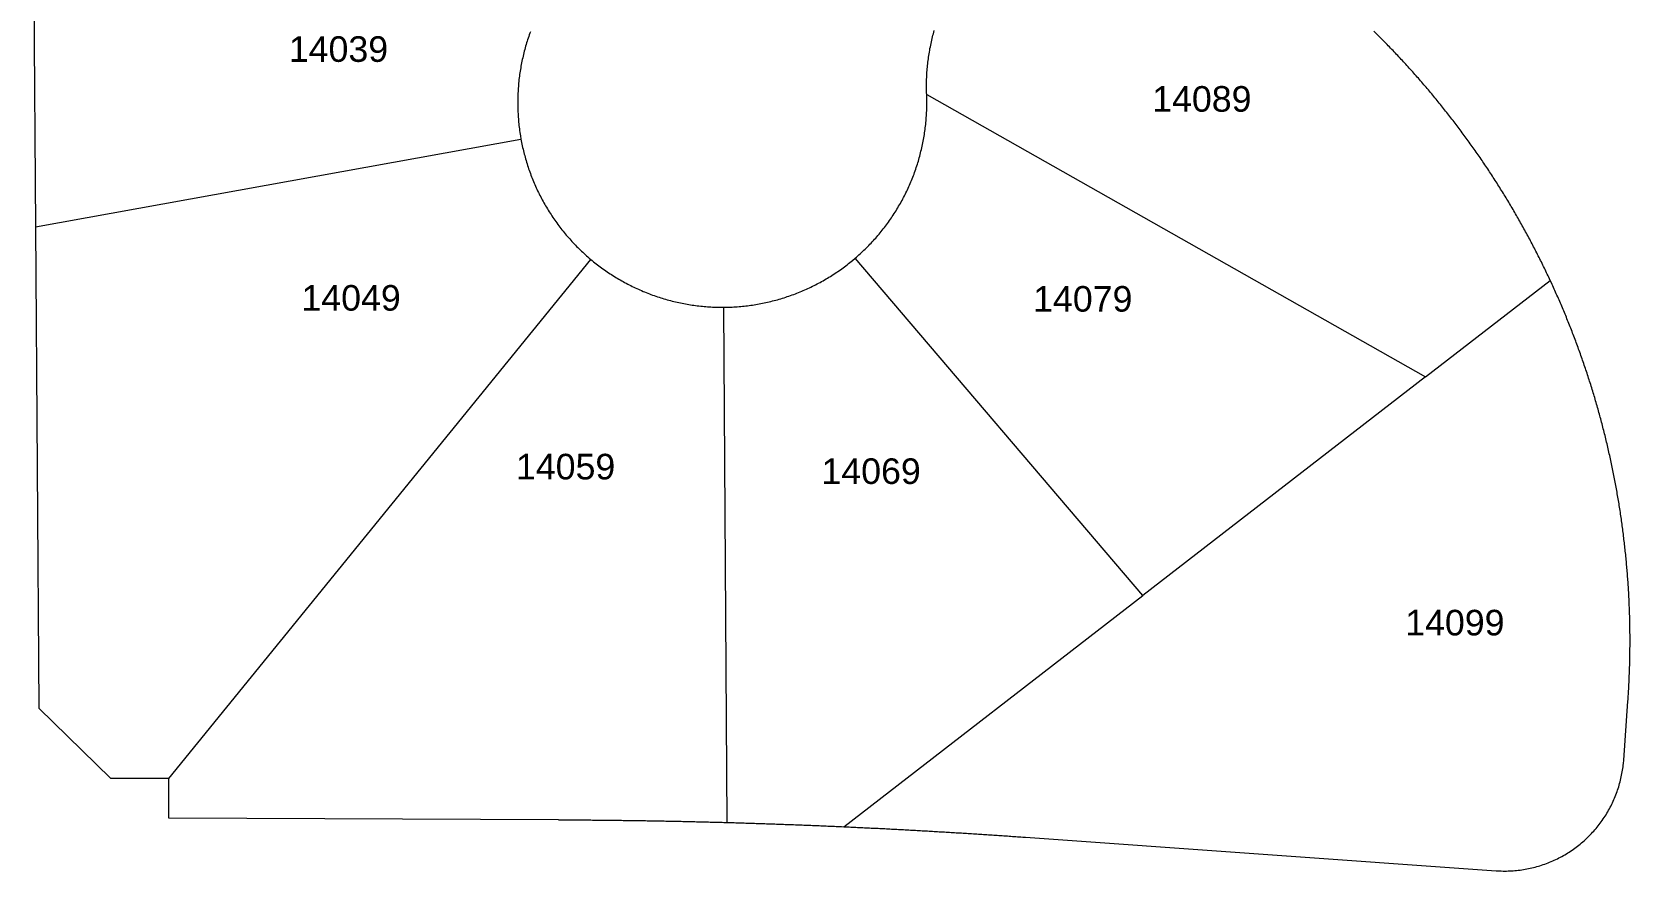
# Model space of a CAD drawing. Header units: feet. Extents: x 865220 to 2866543, y -2240498 to 973965.
# Drawn here: x 2862347.2 to 2862815.8, y 966167 to 966413 of the extents above; entities that cross this region are included whole.
import ezdxf
from ezdxf.enums import TextEntityAlignment as Align

# ---------------------------------------------------------------- set-up
doc = ezdxf.new("R2010")
doc.units = ezdxf.units.FT
doc.header["$LTSCALE"] = 0.015
doc.header["$MEASUREMENT"] = 0
doc.layers.add('Dakota County Addresses', color=7, linetype='Continuous')
doc.layers.add('Dakota County Parcels', color=7, linetype='Continuous')
doc.styles.add('Dimensions 100', font='arial.ttf')

# ---------------------------------------------------------------- blocks, each defined once
blk = doc.blocks.new('ACMAP_ANN_TEMPLATE_Dakota County Addresses')
at = {"layer": 'Dakota County Addresses', "style": 'Dimensions 100'}
blk.add_attdef('DakotaCountyAddress', text='', height=50, dxfattribs=at).set_placement((0, 0), align=Align.CENTER)

msp = doc.modelspace()

# ---------------------------------------------------------------- linework, layer by layer
at = {"layer": 'Dakota County Parcels', "lineweight": 5, "ltscale": 100}
for p, q in [((2862347.15, 966508.38), (2862348.2, 966355.88)), ((2862609.54, 966394.67), (2862755.85, 966311.9)), ((2862348.2, 966355.88), (2862490.56, 966381.6)), ((2862348.2, 966355.88), (2862349.17, 966214.74)), ((2862387.26, 966194.09), (2862511.06, 966346.29)), ((2862672.89, 966247.74), (2862588.53, 966346.63)), ((2862755.85, 966311.9), (2862792.4, 966340.16)), ((2862551.04, 966181.24), (2862550.01, 966332.28)), ((2862755.85, 966311.9), (2862672.89, 966247.74)), ((2862585.28, 966179.99), (2862672.89, 966247.74)), ((2862370.31, 966194.16), (2862349.17, 966214.74)), ((2862813.94, 966199.51), (2862815.17, 966216.82)), ((2862387.26, 966194.09), (2862370.31, 966194.16)), ((2862387.34, 966182.46), (2862387.26, 966194.09)), ((2862501.57, 966182.03), (2862387.34, 966182.46)), ((2862638.55, 966176.9), (2862776.55, 966167.09))]:
    msp.add_line(p, q, dxfattribs=at)
for points in [[(2862493.33, 966413.08), (2862493.15, 966412.61), (2862492.99, 966412.14), (2862492.82, 966411.67), (2862492.66, 966411.2), (2862492.51, 966410.72), (2862492.36, 966410.25), (2862492.21, 966409.77), (2862492.06, 966409.29), (2862491.92, 966408.81), (2862491.79, 966408.33), (2862491.66, 966407.85), (2862491.53, 966407.36), (2862491.4, 966406.88), (2862491.29, 966406.39), (2862491.17, 966405.91), (2862491.06, 966405.42), (2862490.95, 966404.93), (2862490.85, 966404.44), (2862490.75, 966403.95), (2862490.65, 966403.46), (2862490.56, 966402.97), (2862490.47, 966402.48), (2862490.39, 966401.98), (2862490.31, 966401.49), (2862490.24, 966401), (2862490.17, 966400.5), (2862490.1, 966400.01), (2862490.04, 966399.51), (2862489.98, 966399.01), (2862489.93, 966398.52), (2862489.88, 966398.02), (2862489.83, 966397.52), (2862489.79, 966397.02), (2862489.75, 966396.52), (2862489.72, 966396.03), (2862489.69, 966395.53), (2862489.66, 966395.03), (2862489.64, 966394.53), (2862489.63, 966394.03), (2862489.61, 966393.53), (2862489.6, 966393.03), (2862489.6, 966392.53), (2862489.6, 966392.03), (2862489.6, 966391.53), (2862489.61, 966391.03), (2862489.62, 966390.53), (2862489.64, 966390.03), (2862489.66, 966389.53), (2862489.69, 966389.03), (2862489.72, 966388.53), (2862489.75, 966388.03), (2862489.79, 966387.53), (2862489.83, 966387.04), (2862489.87, 966386.54), (2862489.92, 966386.04), (2862489.98, 966385.54), (2862490.04, 966385.05), (2862490.1, 966384.55), (2862490.16, 966384.06), (2862490.24, 966383.56), (2862490.31, 966383.07), (2862490.39, 966382.57), (2862490.56, 966381.6)], [(2862609.54, 966394.67), (2862609.52, 966395.17), (2862609.51, 966395.67), (2862609.5, 966396.17), (2862609.49, 966396.67), (2862609.49, 966397.17), (2862609.49, 966397.67), (2862609.5, 966398.17), (2862609.51, 966398.67), (2862609.53, 966399.17), (2862609.55, 966399.67), (2862609.57, 966400.17), (2862609.6, 966400.67), (2862609.63, 966401.17), (2862609.67, 966401.67), (2862609.71, 966402.16), (2862609.75, 966402.66), (2862609.8, 966403.16), (2862609.85, 966403.66), (2862609.91, 966404.15), (2862609.97, 966404.65), (2862610.04, 966405.15), (2862610.11, 966405.64), (2862610.18, 966406.14), (2862610.26, 966406.63), (2862610.34, 966407.12), (2862610.42, 966407.61), (2862610.51, 966408.11), (2862610.61, 966408.6), (2862610.71, 966409.09), (2862610.81, 966409.58), (2862610.91, 966410.07), (2862611.02, 966410.55), (2862611.14, 966411.04), (2862611.26, 966411.53), (2862611.38, 966412.01), (2862611.51, 966412.49), (2862611.64, 966412.98), (2862611.77, 966413.46)], [(2862792.4, 966340.16), (2862792.18, 966340.61), (2862791.97, 966341.06), (2862791.76, 966341.52), (2862791.54, 966341.97), (2862791.33, 966342.42), (2862791.11, 966342.87), (2862790.9, 966343.32), (2862790.68, 966343.77), (2862790.46, 966344.22), (2862790.24, 966344.67), (2862790.02, 966345.12), (2862789.8, 966345.57), (2862789.57, 966346.01), (2862789.35, 966346.46), (2862789.13, 966346.91), (2862788.9, 966347.35), (2862788.67, 966347.8), (2862788.45, 966348.25), (2862788.22, 966348.69), (2862787.99, 966349.14), (2862787.76, 966349.58), (2862787.53, 966350.02), (2862787.3, 966350.47), (2862787.07, 966350.91), (2862786.83, 966351.35), (2862786.6, 966351.79), (2862786.37, 966352.23), (2862786.13, 966352.68), (2862785.89, 966353.12), (2862785.66, 966353.56), (2862785.42, 966353.99), (2862785.18, 966354.43), (2862784.94, 966354.87), (2862784.7, 966355.31), (2862784.45, 966355.75), (2862784.21, 966356.18), (2862783.97, 966356.62), (2862783.72, 966357.06), (2862783.48, 966357.49), (2862783.23, 966357.93), (2862782.98, 966358.36), (2862782.74, 966358.8), (2862782.49, 966359.23), (2862782.24, 966359.66), (2862781.99, 966360.1), (2862781.74, 966360.53), (2862781.48, 966360.96), (2862781.23, 966361.39), (2862780.98, 966361.82), (2862780.72, 966362.25), (2862780.46, 966362.68), (2862780.21, 966363.11), (2862779.95, 966363.54), (2862779.69, 966363.97), (2862779.43, 966364.39), (2862779.17, 966364.82), (2862778.91, 966365.25), (2862778.65, 966365.67), (2862778.39, 966366.1), (2862778.12, 966366.52), (2862777.86, 966366.95), (2862777.59, 966367.37), (2862777.33, 966367.79), (2862777.06, 966368.22), (2862776.79, 966368.64), (2862776.52, 966369.06), (2862776.26, 966369.48), (2862775.98, 966369.9), (2862775.71, 966370.32), (2862775.44, 966370.74), (2862775.17, 966371.16), (2862774.9, 966371.58), (2862774.62, 966372), (2862774.35, 966372.41), (2862774.07, 966372.83), (2862773.79, 966373.25), (2862773.51, 966373.66), (2862773.24, 966374.08), (2862772.96, 966374.49), (2862772.68, 966374.91), (2862772.39, 966375.32), (2862772.11, 966375.73), (2862771.83, 966376.15), (2862771.55, 966376.56), (2862771.26, 966376.97), (2862770.98, 966377.38), (2862770.69, 966377.79), (2862770.4, 966378.2), (2862770.12, 966378.61), (2862769.83, 966379.02), (2862769.54, 966379.42), (2862769.25, 966379.83), (2862768.96, 966380.24), (2862768.67, 966380.64), (2862768.37, 966381.05), (2862768.08, 966381.45), (2862767.79, 966381.86), (2862767.49, 966382.26), (2862767.19, 966382.66), (2862766.9, 966383.07), (2862766.6, 966383.47), (2862766.3, 966383.87), (2862766, 966384.27), (2862765.7, 966384.67), (2862765.4, 966385.07), (2862765.1, 966385.47), (2862764.8, 966385.87), (2862764.5, 966386.26), (2862764.19, 966386.66), (2862763.89, 966387.06), (2862763.58, 966387.45), (2862763.28, 966387.85), (2862762.97, 966388.24), (2862762.66, 966388.64), (2862762.35, 966389.03), (2862762.04, 966389.42), (2862761.73, 966389.82), (2862761.42, 966390.21), (2862761.11, 966390.6), (2862760.8, 966390.99), (2862760.48, 966391.38), (2862760.17, 966391.77), (2862759.86, 966392.16), (2862759.54, 966392.54), (2862759.22, 966392.93), (2862758.91, 966393.32), (2862758.59, 966393.7), (2862758.27, 966394.09), (2862757.95, 966394.47), (2862757.63, 966394.86), (2862757.31, 966395.24), (2862756.99, 966395.62), (2862756.66, 966396), (2862756.34, 966396.39), (2862756.02, 966396.77), (2862755.69, 966397.15), (2862755.37, 966397.53), (2862755.04, 966397.9), (2862754.71, 966398.28), (2862754.39, 966398.66), (2862754.06, 966399.04), (2862753.73, 966399.41), (2862753.4, 966399.79), (2862753.07, 966400.16), (2862752.74, 966400.54), (2862752.4, 966400.91), (2862752.07, 966401.28), (2862751.74, 966401.66), (2862751.4, 966402.03), (2862751.07, 966402.4), (2862750.73, 966402.77), (2862750.39, 966403.14), (2862750.06, 966403.51), (2862749.72, 966403.87), (2862749.38, 966404.24), (2862749.04, 966404.61), (2862748.7, 966404.97), (2862748.36, 966405.34), (2862748.01, 966405.7), (2862747.67, 966406.07), (2862747.33, 966406.43), (2862746.98, 966406.79), (2862746.64, 966407.16), (2862746.29, 966407.52), (2862745.95, 966407.88), (2862745.6, 966408.24), (2862745.25, 966408.6), (2862744.9, 966408.96), (2862744.56, 966409.31), (2862744.21, 966409.67), (2862743.86, 966410.03), (2862743.5, 966410.38), (2862743.15, 966410.74), (2862742.8, 966411.09), (2862742.45, 966411.45), (2862742.09, 966411.8), (2862741.74, 966412.15), (2862741.38, 966412.5), (2862741.02, 966412.85), (2862740.67, 966413.2)], [(2862588.53, 966346.63), (2862588.91, 966346.95), (2862589.28, 966347.28), (2862589.66, 966347.62), (2862590.03, 966347.95), (2862590.4, 966348.29), (2862590.76, 966348.63), (2862591.12, 966348.98), (2862591.48, 966349.32), (2862591.84, 966349.67), (2862592.19, 966350.03), (2862592.54, 966350.38), (2862592.89, 966350.74), (2862593.23, 966351.11), (2862593.58, 966351.47), (2862593.91, 966351.84), (2862594.25, 966352.21), (2862594.58, 966352.58), (2862594.91, 966352.96), (2862595.24, 966353.34), (2862595.56, 966353.72), (2862595.88, 966354.1), (2862596.2, 966354.49), (2862596.51, 966354.88), (2862596.82, 966355.27), (2862597.13, 966355.67), (2862597.43, 966356.07), (2862597.73, 966356.47), (2862598.03, 966356.87), (2862598.32, 966357.27), (2862598.61, 966357.68), (2862598.9, 966358.09), (2862599.18, 966358.5), (2862599.46, 966358.92), (2862599.74, 966359.33), (2862600.01, 966359.75), (2862600.28, 966360.17), (2862600.54, 966360.6), (2862600.81, 966361.02), (2862601.06, 966361.45), (2862601.32, 966361.88), (2862601.57, 966362.31), (2862601.82, 966362.75), (2862602.06, 966363.18), (2862602.3, 966363.62), (2862602.54, 966364.06), (2862602.77, 966364.5), (2862603, 966364.95), (2862603.23, 966365.39), (2862603.45, 966365.84), (2862603.67, 966366.29), (2862603.88, 966366.74), (2862604.09, 966367.2), (2862604.3, 966367.65), (2862604.5, 966368.11), (2862604.7, 966368.57), (2862604.9, 966369.03), (2862605.09, 966369.49), (2862605.28, 966369.95), (2862605.46, 966370.42), (2862605.64, 966370.88), (2862605.82, 966371.35), (2862605.99, 966371.82), (2862606.16, 966372.29), (2862606.33, 966372.76), (2862606.49, 966373.24), (2862606.64, 966373.71), (2862606.8, 966374.19), (2862606.94, 966374.66), (2862607.09, 966375.14), (2862607.23, 966375.62), (2862607.37, 966376.1), (2862607.5, 966376.59), (2862607.63, 966377.07), (2862607.75, 966377.55), (2862607.87, 966378.04), (2862607.99, 966378.52), (2862608.1, 966379.01), (2862608.21, 966379.5), (2862608.32, 966379.99), (2862608.42, 966380.48), (2862608.51, 966380.97), (2862608.6, 966381.46), (2862608.69, 966381.95), (2862608.78, 966382.44), (2862608.86, 966382.94), (2862608.93, 966383.43), (2862609, 966383.93), (2862609.07, 966384.42), (2862609.13, 966384.92), (2862609.19, 966385.41), (2862609.25, 966385.91), (2862609.3, 966386.41), (2862609.35, 966386.91), (2862609.39, 966387.4), (2862609.43, 966387.9), (2862609.46, 966388.4), (2862609.49, 966388.9), (2862609.52, 966389.4), (2862609.54, 966389.9), (2862609.56, 966390.4), (2862609.57, 966390.9), (2862609.58, 966391.4), (2862609.59, 966391.9), (2862609.59, 966392.4), (2862609.58, 966392.9), (2862609.58, 966393.4), (2862609.56, 966393.9), (2862609.54, 966394.67)], [(2862490.56, 966381.6), (2862490.65, 966381.11), (2862490.74, 966380.62), (2862490.84, 966380.13), (2862490.94, 966379.64), (2862491.05, 966379.15), (2862491.16, 966378.67), (2862491.28, 966378.18), (2862491.4, 966377.69), (2862491.52, 966377.21), (2862491.65, 966376.73), (2862491.78, 966376.24), (2862491.92, 966375.76), (2862492.05, 966375.28), (2862492.2, 966374.8), (2862492.35, 966374.33), (2862492.5, 966373.85), (2862492.65, 966373.37), (2862492.81, 966372.9), (2862492.98, 966372.43), (2862493.14, 966371.96), (2862493.31, 966371.49), (2862493.49, 966371.02), (2862493.67, 966370.55), (2862493.85, 966370.09), (2862494.04, 966369.62), (2862494.23, 966369.16), (2862494.42, 966368.7), (2862494.62, 966368.24), (2862494.82, 966367.78), (2862495.03, 966367.33), (2862495.24, 966366.88), (2862495.45, 966366.42), (2862495.67, 966365.97), (2862495.89, 966365.52), (2862496.12, 966365.08), (2862496.34, 966364.63), (2862496.58, 966364.19), (2862496.81, 966363.75), (2862497.05, 966363.31), (2862497.3, 966362.87), (2862497.54, 966362.44), (2862497.79, 966362.01), (2862498.05, 966361.58), (2862498.3, 966361.15), (2862498.57, 966360.72), (2862498.83, 966360.3), (2862499.1, 966359.87), (2862499.37, 966359.46), (2862499.65, 966359.04), (2862499.92, 966358.62), (2862500.21, 966358.21), (2862500.49, 966357.8), (2862500.78, 966357.39), (2862501.07, 966356.99), (2862501.37, 966356.58), (2862501.67, 966356.18), (2862501.97, 966355.78), (2862502.28, 966355.39), (2862502.58, 966355), (2862502.9, 966354.61), (2862503.21, 966354.22), (2862503.53, 966353.83), (2862503.85, 966353.45), (2862504.18, 966353.07), (2862504.51, 966352.69), (2862504.84, 966352.32), (2862505.17, 966351.95), (2862505.51, 966351.58), (2862505.85, 966351.21), (2862506.19, 966350.85), (2862506.54, 966350.49), (2862506.89, 966350.13), (2862507.24, 966349.78), (2862507.6, 966349.43), (2862507.96, 966349.08), (2862508.32, 966348.73), (2862508.68, 966348.39), (2862509.05, 966348.05), (2862509.42, 966347.71), (2862509.79, 966347.38), (2862510.17, 966347.05), (2862510.55, 966346.72), (2862511.06, 966346.29)], [(2862511.06, 966346.29), (2862511.44, 966345.97), (2862511.83, 966345.65), (2862512.22, 966345.34), (2862512.61, 966345.03), (2862513.01, 966344.72), (2862513.41, 966344.42), (2862513.81, 966344.12), (2862514.21, 966343.82), (2862514.61, 966343.53), (2862515.02, 966343.24), (2862515.43, 966342.95), (2862515.84, 966342.67), (2862516.26, 966342.39), (2862516.67, 966342.12), (2862517.09, 966341.84), (2862517.52, 966341.57), (2862517.94, 966341.31), (2862518.36, 966341.05), (2862518.79, 966340.79), (2862519.22, 966340.53), (2862519.66, 966340.28), (2862520.09, 966340.03), (2862520.53, 966339.79), (2862520.96, 966339.55), (2862521.4, 966339.31), (2862521.85, 966339.08), (2862522.29, 966338.85), (2862522.74, 966338.62), (2862523.19, 966338.4), (2862523.63, 966338.18), (2862524.09, 966337.97), (2862524.54, 966337.76), (2862524.99, 966337.55), (2862525.45, 966337.35), (2862525.91, 966337.15), (2862526.37, 966336.95), (2862526.83, 966336.76), (2862527.3, 966336.58), (2862527.76, 966336.39), (2862528.23, 966336.21), (2862528.69, 966336.04), (2862529.16, 966335.86), (2862529.63, 966335.7), (2862530.11, 966335.53), (2862530.58, 966335.37), (2862531.06, 966335.21), (2862531.53, 966335.06), (2862532.01, 966334.91), (2862532.49, 966334.77), (2862532.97, 966334.63), (2862533.45, 966334.49), (2862533.93, 966334.36), (2862534.41, 966334.23), (2862534.9, 966334.11), (2862535.38, 966333.99), (2862535.87, 966333.87), (2862536.36, 966333.76), (2862536.84, 966333.65), (2862537.33, 966333.54), (2862537.82, 966333.44), (2862538.31, 966333.35), (2862538.81, 966333.26), (2862539.3, 966333.17), (2862539.79, 966333.08), (2862540.28, 966333), (2862540.78, 966332.93), (2862541.27, 966332.86), (2862541.77, 966332.79), (2862542.26, 966332.73), (2862542.76, 966332.67), (2862543.26, 966332.61), (2862543.75, 966332.56), (2862544.25, 966332.52), (2862544.75, 966332.47), (2862545.25, 966332.44), (2862545.75, 966332.4), (2862546.25, 966332.37), (2862546.75, 966332.35), (2862547.25, 966332.32), (2862547.75, 966332.31), (2862548.25, 966332.29), (2862548.75, 966332.28), (2862549.25, 966332.28), (2862550.01, 966332.28)], [(2862550.01, 966332.28), (2862550.51, 966332.29), (2862551.01, 966332.29), (2862551.51, 966332.31), (2862552.01, 966332.33), (2862552.51, 966332.35), (2862553.01, 966332.38), (2862553.5, 966332.41), (2862554, 966332.44), (2862554.5, 966332.48), (2862555, 966332.52), (2862555.5, 966332.57), (2862555.99, 966332.62), (2862556.49, 966332.68), (2862556.99, 966332.74), (2862557.48, 966332.8), (2862557.98, 966332.87), (2862558.47, 966332.94), (2862558.97, 966333.02), (2862559.46, 966333.1), (2862559.95, 966333.18), (2862560.45, 966333.27), (2862560.94, 966333.36), (2862561.43, 966333.46), (2862561.92, 966333.56), (2862562.41, 966333.66), (2862562.89, 966333.77), (2862563.38, 966333.88), (2862563.87, 966334), (2862564.35, 966334.12), (2862564.84, 966334.25), (2862565.32, 966334.38), (2862565.8, 966334.51), (2862566.28, 966334.65), (2862566.76, 966334.79), (2862567.24, 966334.93), (2862567.72, 966335.08), (2862568.19, 966335.23), (2862568.67, 966335.39), (2862569.14, 966335.55), (2862569.61, 966335.72), (2862570.08, 966335.89), (2862570.55, 966336.06), (2862571.02, 966336.24), (2862571.49, 966336.42), (2862571.95, 966336.6), (2862572.42, 966336.79), (2862572.88, 966336.98), (2862573.34, 966337.18), (2862573.8, 966337.38), (2862574.25, 966337.58), (2862574.71, 966337.79), (2862575.16, 966338), (2862575.61, 966338.21), (2862576.06, 966338.43), (2862576.51, 966338.65), (2862576.95, 966338.88), (2862577.4, 966339.11), (2862577.84, 966339.34), (2862578.28, 966339.58), (2862578.72, 966339.82), (2862579.15, 966340.07), (2862579.59, 966340.32), (2862580.02, 966340.57), (2862580.45, 966340.82), (2862580.88, 966341.08), (2862581.3, 966341.34), (2862581.73, 966341.61), (2862582.15, 966341.88), (2862582.57, 966342.15), (2862582.98, 966342.43), (2862583.4, 966342.71), (2862583.81, 966342.99), (2862584.22, 966343.28), (2862584.63, 966343.57), (2862585.03, 966343.86), (2862585.43, 966344.16), (2862585.83, 966344.46), (2862586.23, 966344.76), (2862586.62, 966345.07), (2862587.02, 966345.38), (2862587.41, 966345.69), (2862587.79, 966346.01), (2862588.53, 966346.63)], [(2862815.17, 966216.82), (2862815.21, 966217.32), (2862815.24, 966217.82), (2862815.27, 966218.31), (2862815.31, 966218.81), (2862815.34, 966219.31), (2862815.37, 966219.81), (2862815.4, 966220.31), (2862815.42, 966220.81), (2862815.45, 966221.31), (2862815.48, 966221.81), (2862815.5, 966222.31), (2862815.53, 966222.81), (2862815.55, 966223.31), (2862815.57, 966223.81), (2862815.59, 966224.31), (2862815.61, 966224.81), (2862815.63, 966225.3), (2862815.65, 966225.8), (2862815.67, 966226.3), (2862815.68, 966226.8), (2862815.7, 966227.3), (2862815.71, 966227.8), (2862815.72, 966228.3), (2862815.74, 966228.8), (2862815.75, 966229.3), (2862815.76, 966229.8), (2862815.77, 966230.3), (2862815.77, 966230.8), (2862815.78, 966231.3), (2862815.79, 966231.8), (2862815.79, 966232.3), (2862815.8, 966232.8), (2862815.8, 966233.3), (2862815.8, 966233.8), (2862815.8, 966234.3), (2862815.8, 966234.8), (2862815.8, 966235.3), (2862815.8, 966235.8), (2862815.8, 966236.3), (2862815.79, 966236.8), (2862815.79, 966237.3), (2862815.78, 966237.8), (2862815.77, 966238.3), (2862815.77, 966238.8), (2862815.76, 966239.3), (2862815.75, 966239.8), (2862815.74, 966240.3), (2862815.72, 966240.8), (2862815.71, 966241.3), (2862815.7, 966241.8), (2862815.68, 966242.3), (2862815.67, 966242.8), (2862815.65, 966243.3), (2862815.63, 966243.8), (2862815.61, 966244.3), (2862815.59, 966244.8), (2862815.57, 966245.3), (2862815.55, 966245.8), (2862815.53, 966246.3), (2862815.5, 966246.8), (2862815.48, 966247.29), (2862815.45, 966247.79), (2862815.42, 966248.29), (2862815.4, 966248.79), (2862815.37, 966249.29), (2862815.34, 966249.79), (2862815.31, 966250.29), (2862815.27, 966250.79), (2862815.24, 966251.29), (2862815.21, 966251.79), (2862815.17, 966252.28), (2862815.14, 966252.78), (2862815.1, 966253.28), (2862815.06, 966253.78), (2862815.02, 966254.28), (2862814.98, 966254.78), (2862814.94, 966255.28), (2862814.9, 966255.77), (2862814.86, 966256.27), (2862814.81, 966256.77), (2862814.77, 966257.27), (2862814.72, 966257.77), (2862814.67, 966258.26), (2862814.63, 966258.76), (2862814.58, 966259.26), (2862814.53, 966259.76), (2862814.48, 966260.25), (2862814.42, 966260.75), (2862814.37, 966261.25), (2862814.32, 966261.74), (2862814.26, 966262.24), (2862814.21, 966262.74), (2862814.15, 966263.24), (2862814.09, 966263.73), (2862814.03, 966264.23), (2862813.97, 966264.72), (2862813.91, 966265.22), (2862813.85, 966265.72), (2862813.79, 966266.21), (2862813.72, 966266.71), (2862813.66, 966267.2), (2862813.59, 966267.7), (2862813.53, 966268.2), (2862813.46, 966268.69), (2862813.39, 966269.19), (2862813.32, 966269.68), (2862813.25, 966270.18), (2862813.18, 966270.67), (2862813.11, 966271.17), (2862813.03, 966271.66), (2862812.96, 966272.15), (2862812.88, 966272.65), (2862812.8, 966273.14), (2862812.73, 966273.64), (2862812.65, 966274.13), (2862812.57, 966274.62), (2862812.49, 966275.12), (2862812.41, 966275.61), (2862812.32, 966276.1), (2862812.24, 966276.6), (2862812.16, 966277.09), (2862812.07, 966277.58), (2862811.98, 966278.07), (2862811.9, 966278.57), (2862811.81, 966279.06), (2862811.72, 966279.55), (2862811.63, 966280.04), (2862811.54, 966280.53), (2862811.44, 966281.02), (2862811.35, 966281.52), (2862811.26, 966282.01), (2862811.16, 966282.5), (2862811.06, 966282.99), (2862810.97, 966283.48), (2862810.87, 966283.97), (2862810.77, 966284.46), (2862810.67, 966284.95), (2862810.57, 966285.44), (2862810.46, 966285.93), (2862810.36, 966286.42), (2862810.26, 966286.91), (2862810.15, 966287.39), (2862810.05, 966287.88), (2862809.94, 966288.37), (2862809.83, 966288.86), (2862809.72, 966289.35), (2862809.61, 966289.83), (2862809.5, 966290.32), (2862809.39, 966290.81), (2862809.28, 966291.3), (2862809.16, 966291.78), (2862809.05, 966292.27), (2862808.93, 966292.76), (2862808.81, 966293.24), (2862808.7, 966293.73), (2862808.58, 966294.21), (2862808.46, 966294.7), (2862808.34, 966295.18), (2862808.21, 966295.67), (2862808.09, 966296.15), (2862807.97, 966296.64), (2862807.84, 966297.12), (2862807.72, 966297.61), (2862807.59, 966298.09), (2862807.46, 966298.57), (2862807.33, 966299.06), (2862807.21, 966299.54), (2862807.07, 966300.02), (2862806.94, 966300.5), (2862806.81, 966300.99), (2862806.68, 966301.47), (2862806.54, 966301.95), (2862806.41, 966302.43), (2862806.27, 966302.91), (2862806.13, 966303.39), (2862806, 966303.87), (2862805.86, 966304.35), (2862805.72, 966304.83), (2862805.58, 966305.31), (2862805.43, 966305.79), (2862805.29, 966306.27), (2862805.15, 966306.75), (2862805, 966307.23), (2862804.86, 966307.71), (2862804.71, 966308.18), (2862804.56, 966308.66), (2862804.41, 966309.14), (2862804.26, 966309.62), (2862804.11, 966310.09), (2862803.96, 966310.57), (2862803.81, 966311.05), (2862803.66, 966311.52), (2862803.5, 966312), (2862803.35, 966312.47), (2862803.19, 966312.95), (2862803.03, 966313.42), (2862802.87, 966313.9), (2862802.71, 966314.37), (2862802.55, 966314.84), (2862802.39, 966315.32), (2862802.23, 966315.79), (2862802.07, 966316.26), (2862801.9, 966316.73), (2862801.74, 966317.21), (2862801.57, 966317.68), (2862801.41, 966318.15), (2862801.24, 966318.62), (2862801.07, 966319.09), (2862800.9, 966319.56), (2862800.73, 966320.03), (2862800.56, 966320.5), (2862800.39, 966320.97), (2862800.21, 966321.44), (2862800.04, 966321.91), (2862799.86, 966322.38), (2862799.69, 966322.84), (2862799.51, 966323.31), (2862799.33, 966323.78), (2862799.15, 966324.25), (2862798.97, 966324.71), (2862798.79, 966325.18), (2862798.61, 966325.64), (2862798.43, 966326.11), (2862798.25, 966326.57), (2862798.06, 966327.04), (2862797.88, 966327.5), (2862797.69, 966327.97), (2862797.5, 966328.43), (2862797.31, 966328.89), (2862797.12, 966329.36), (2862796.93, 966329.82), (2862796.74, 966330.28), (2862796.55, 966330.74), (2862796.36, 966331.2), (2862796.16, 966331.67), (2862795.97, 966332.13), (2862795.77, 966332.59), (2862795.58, 966333.05), (2862795.38, 966333.5), (2862795.18, 966333.96), (2862794.98, 966334.42), (2862794.78, 966334.88), (2862794.58, 966335.34), (2862794.38, 966335.8), (2862794.18, 966336.25), (2862793.97, 966336.71), (2862793.77, 966337.16), (2862793.56, 966337.62), (2862793.36, 966338.08), (2862793.15, 966338.53), (2862792.94, 966338.98), (2862792.73, 966339.44), (2862792.4, 966340.16)], [(2862776.55, 966167.09), (2862777.05, 966167.06), (2862777.55, 966167.03), (2862778.05, 966167.01), (2862778.55, 966167), (2862779.05, 966167), (2862779.55, 966167), (2862780.05, 966167.01), (2862780.55, 966167.03), (2862781.05, 966167.06), (2862781.55, 966167.09), (2862782.05, 966167.13), (2862782.54, 966167.18), (2862783.04, 966167.23), (2862783.54, 966167.29), (2862784.03, 966167.36), (2862784.53, 966167.43), (2862785.02, 966167.52), (2862785.51, 966167.6), (2862786, 966167.7), (2862786.49, 966167.8), (2862786.98, 966167.91), (2862787.47, 966168.03), (2862787.95, 966168.15), (2862788.43, 966168.29), (2862788.91, 966168.42), (2862789.39, 966168.57), (2862789.87, 966168.72), (2862790.34, 966168.88), (2862790.81, 966169.04), (2862791.28, 966169.21), (2862791.75, 966169.39), (2862792.22, 966169.58), (2862792.68, 966169.77), (2862793.14, 966169.97), (2862793.59, 966170.17), (2862794.05, 966170.38), (2862794.5, 966170.6), (2862794.94, 966170.82), (2862795.39, 966171.05), (2862795.83, 966171.29), (2862796.26, 966171.53), (2862796.7, 966171.78), (2862797.13, 966172.04), (2862797.55, 966172.3), (2862797.97, 966172.57), (2862798.39, 966172.84), (2862798.81, 966173.12), (2862799.22, 966173.41), (2862799.62, 966173.7), (2862800.03, 966173.99), (2862800.42, 966174.3), (2862800.82, 966174.61), (2862801.21, 966174.92), (2862801.59, 966175.24), (2862801.97, 966175.56), (2862802.35, 966175.89), (2862802.72, 966176.23), (2862803.08, 966176.57), (2862803.44, 966176.92), (2862803.8, 966177.27), (2862804.15, 966177.63), (2862804.5, 966177.99), (2862804.84, 966178.35), (2862805.17, 966178.72), (2862805.5, 966179.1), (2862805.83, 966179.48), (2862806.14, 966179.86), (2862806.46, 966180.25), (2862806.77, 966180.65), (2862807.07, 966181.05), (2862807.36, 966181.45), (2862807.65, 966181.86), (2862807.94, 966182.27), (2862808.22, 966182.68), (2862808.49, 966183.1), (2862808.76, 966183.52), (2862809.02, 966183.95), (2862809.27, 966184.38), (2862809.52, 966184.81), (2862809.76, 966185.25), (2862810, 966185.69), (2862810.23, 966186.14), (2862810.45, 966186.58), (2862810.67, 966187.03), (2862810.88, 966187.49), (2862811.09, 966187.94), (2862811.28, 966188.4), (2862811.47, 966188.86), (2862811.66, 966189.33), (2862811.84, 966189.8), (2862812.01, 966190.27), (2862812.17, 966190.74), (2862812.33, 966191.21), (2862812.48, 966191.69), (2862812.62, 966192.17), (2862812.76, 966192.65), (2862812.89, 966193.13), (2862813.01, 966193.62), (2862813.13, 966194.1), (2862813.24, 966194.59), (2862813.34, 966195.08), (2862813.44, 966195.57), (2862813.52, 966196.06), (2862813.61, 966196.56), (2862813.68, 966197.05), (2862813.75, 966197.55), (2862813.81, 966198.04), (2862813.86, 966198.54), (2862813.94, 966199.51)], [(2862501.57, 966182.03), (2862502.07, 966182.02), (2862502.57, 966182.02), (2862503.07, 966182.02), (2862503.57, 966182.02), (2862504.07, 966182.01), (2862504.57, 966182.01), (2862505.07, 966182.01), (2862505.57, 966182.01), (2862506.07, 966182), (2862506.57, 966182), (2862507.07, 966182), (2862507.57, 966181.99), (2862508.07, 966181.99), (2862508.57, 966181.99), (2862509.07, 966181.98), (2862509.57, 966181.98), (2862510.07, 966181.97), (2862510.57, 966181.97), (2862511.07, 966181.97), (2862511.57, 966181.96), (2862512.07, 966181.96), (2862512.57, 966181.95), (2862513.07, 966181.95), (2862513.57, 966181.94), (2862514.07, 966181.94), (2862514.57, 966181.93), (2862515.07, 966181.93), (2862515.57, 966181.92), (2862516.07, 966181.92), (2862516.57, 966181.91), (2862517.07, 966181.91), (2862517.57, 966181.9), (2862518.07, 966181.9), (2862518.57, 966181.89), (2862519.07, 966181.88), (2862519.57, 966181.88), (2862520.07, 966181.87), (2862520.57, 966181.86), (2862521.07, 966181.86), (2862521.57, 966181.85), (2862522.07, 966181.84), (2862522.57, 966181.84), (2862523.07, 966181.83), (2862523.57, 966181.82), (2862524.07, 966181.82), (2862524.57, 966181.81), (2862525.07, 966181.8), (2862525.57, 966181.79), (2862526.07, 966181.78), (2862526.57, 966181.78), (2862527.06, 966181.77), (2862527.56, 966181.76), (2862528.06, 966181.75), (2862528.56, 966181.74), (2862529.06, 966181.74), (2862529.56, 966181.73), (2862530.06, 966181.72), (2862530.56, 966181.71), (2862531.06, 966181.7), (2862531.56, 966181.69), (2862532.06, 966181.68), (2862532.56, 966181.67), (2862533.06, 966181.66), (2862533.56, 966181.65), (2862534.06, 966181.64), (2862534.56, 966181.63), (2862535.06, 966181.62), (2862535.56, 966181.61), (2862536.06, 966181.6), (2862536.56, 966181.59), (2862537.06, 966181.58), (2862537.56, 966181.57), (2862538.06, 966181.56), (2862538.56, 966181.55), (2862539.06, 966181.54), (2862539.56, 966181.53), (2862540.06, 966181.52), (2862540.56, 966181.5), (2862541.06, 966181.49), (2862541.56, 966181.48), (2862542.06, 966181.47), (2862542.56, 966181.46), (2862543.06, 966181.45), (2862543.56, 966181.43), (2862544.06, 966181.42), (2862544.56, 966181.41), (2862545.06, 966181.4), (2862545.56, 966181.38), (2862546.06, 966181.37), (2862546.56, 966181.36), (2862547.06, 966181.34), (2862547.56, 966181.33), (2862548.06, 966181.32), (2862548.56, 966181.3), (2862549.06, 966181.29), (2862549.56, 966181.28), (2862550.06, 966181.26), (2862551.04, 966181.24)], [(2862551.04, 966181.24), (2862551.54, 966181.22), (2862552.04, 966181.21), (2862552.54, 966181.19), (2862553.04, 966181.18), (2862553.54, 966181.17), (2862554.04, 966181.15), (2862554.54, 966181.14), (2862555.04, 966181.12), (2862555.53, 966181.11), (2862556.03, 966181.09), (2862556.53, 966181.08), (2862557.03, 966181.06), (2862557.53, 966181.04), (2862558.03, 966181.03), (2862558.53, 966181.01), (2862559.03, 966181), (2862559.53, 966180.98), (2862560.03, 966180.96), (2862560.53, 966180.95), (2862561.03, 966180.93), (2862561.53, 966180.92), (2862562.03, 966180.9), (2862562.53, 966180.88), (2862563.03, 966180.87), (2862563.53, 966180.85), (2862564.03, 966180.83), (2862564.53, 966180.81), (2862565.03, 966180.8), (2862565.53, 966180.78), (2862566.03, 966180.76), (2862566.53, 966180.74), (2862567.03, 966180.73), (2862567.53, 966180.71), (2862568.03, 966180.69), (2862568.53, 966180.67), (2862569.03, 966180.65), (2862569.53, 966180.63), (2862570.03, 966180.62), (2862570.52, 966180.6), (2862571.02, 966180.58), (2862571.52, 966180.56), (2862572.02, 966180.54), (2862572.52, 966180.52), (2862573.02, 966180.5), (2862573.52, 966180.48), (2862574.02, 966180.46), (2862574.52, 966180.44), (2862575.02, 966180.42), (2862575.52, 966180.4), (2862576.02, 966180.38), (2862576.52, 966180.36), (2862577.02, 966180.34), (2862577.52, 966180.32), (2862578.02, 966180.3), (2862578.52, 966180.28), (2862579.02, 966180.26), (2862579.52, 966180.24), (2862580.02, 966180.22), (2862580.52, 966180.2), (2862581.02, 966180.18), (2862581.51, 966180.15), (2862582.01, 966180.13), (2862582.51, 966180.11), (2862583.01, 966180.09), (2862583.51, 966180.07), (2862584.01, 966180.04), (2862584.51, 966180.02), (2862585.28, 966179.99)], [(2862585.28, 966179.99), (2862585.78, 966179.97), (2862586.28, 966179.94), (2862586.78, 966179.92), (2862587.28, 966179.9), (2862587.78, 966179.87), (2862588.28, 966179.85), (2862588.78, 966179.83), (2862589.28, 966179.81), (2862589.78, 966179.78), (2862590.28, 966179.76), (2862590.77, 966179.73), (2862591.27, 966179.71), (2862591.77, 966179.69), (2862592.27, 966179.66), (2862592.77, 966179.64), (2862593.27, 966179.61), (2862593.77, 966179.59), (2862594.27, 966179.57), (2862594.77, 966179.54), (2862595.27, 966179.52), (2862595.77, 966179.49), (2862596.27, 966179.47), (2862596.77, 966179.44), (2862597.27, 966179.42), (2862597.77, 966179.39), (2862598.26, 966179.36), (2862598.76, 966179.34), (2862599.26, 966179.31), (2862599.76, 966179.29), (2862600.26, 966179.26), (2862600.76, 966179.23), (2862601.26, 966179.21), (2862601.76, 966179.18), (2862602.26, 966179.16), (2862602.76, 966179.13), (2862603.26, 966179.1), (2862603.76, 966179.08), (2862604.26, 966179.05), (2862604.75, 966179.02), (2862605.25, 966178.99), (2862605.75, 966178.97), (2862606.25, 966178.94), (2862606.75, 966178.91), (2862607.25, 966178.88), (2862607.75, 966178.86), (2862608.25, 966178.83), (2862608.75, 966178.8), (2862609.25, 966178.77), (2862609.75, 966178.74), (2862610.25, 966178.71), (2862610.74, 966178.69), (2862611.24, 966178.66), (2862611.74, 966178.63), (2862612.24, 966178.6), (2862612.74, 966178.57), (2862613.24, 966178.54), (2862613.74, 966178.51), (2862614.24, 966178.48), (2862614.74, 966178.45), (2862615.24, 966178.42), (2862615.74, 966178.39), (2862616.23, 966178.36), (2862616.73, 966178.33), (2862617.23, 966178.3), (2862617.73, 966178.27), (2862618.23, 966178.24), (2862618.73, 966178.21), (2862619.23, 966178.18), (2862619.73, 966178.15), (2862620.23, 966178.12), (2862620.73, 966178.09), (2862621.22, 966178.06), (2862621.72, 966178.03), (2862622.22, 966178), (2862622.72, 966177.96), (2862623.22, 966177.93), (2862623.72, 966177.9), (2862624.22, 966177.87), (2862624.72, 966177.84), (2862625.22, 966177.8), (2862625.72, 966177.77), (2862626.21, 966177.74), (2862626.71, 966177.71), (2862627.21, 966177.67), (2862627.71, 966177.64), (2862628.21, 966177.61), (2862628.71, 966177.58), (2862629.21, 966177.54), (2862629.71, 966177.51), (2862630.21, 966177.48), (2862630.7, 966177.44), (2862631.2, 966177.41), (2862631.7, 966177.38), (2862632.2, 966177.34), (2862632.7, 966177.31), (2862633.2, 966177.27), (2862633.7, 966177.24), (2862634.2, 966177.2), (2862634.69, 966177.17), (2862635.19, 966177.14), (2862635.69, 966177.1), (2862636.19, 966177.07), (2862636.69, 966177.03), (2862637.19, 966177), (2862637.69, 966176.96), (2862638.55, 966176.9)]]:
    msp.add_lwpolyline(points, dxfattribs=at)

# ---------------------------------------------------------------- block references
at = {"layer": 'Dakota County Addresses', "lineweight": 5, "ltscale": 100, "xscale": 0.15, "yscale": 0.15, "zscale": 0.15}
for p, values in [((2862437.04, 966404.23), {'DakotaCountyAddress': '14039'}), ((2862690.23, 966389.62), {'DakotaCountyAddress': '14089'}), ((2862440.74, 966331.29), {'DakotaCountyAddress': '14049'}), ((2862655.31, 966331), {'DakotaCountyAddress': '14079'}), ((2862503.65, 966281.82), {'DakotaCountyAddress': '14059'}), ((2862593.24, 966280.48), {'DakotaCountyAddress': '14069'}), ((2862764.43, 966236.08), {'DakotaCountyAddress': '14099'})]:
    msp.add_blockref('ACMAP_ANN_TEMPLATE_Dakota County Addresses', p, dxfattribs=at).add_auto_attribs(values)

doc.saveas('drawing.dxf')
